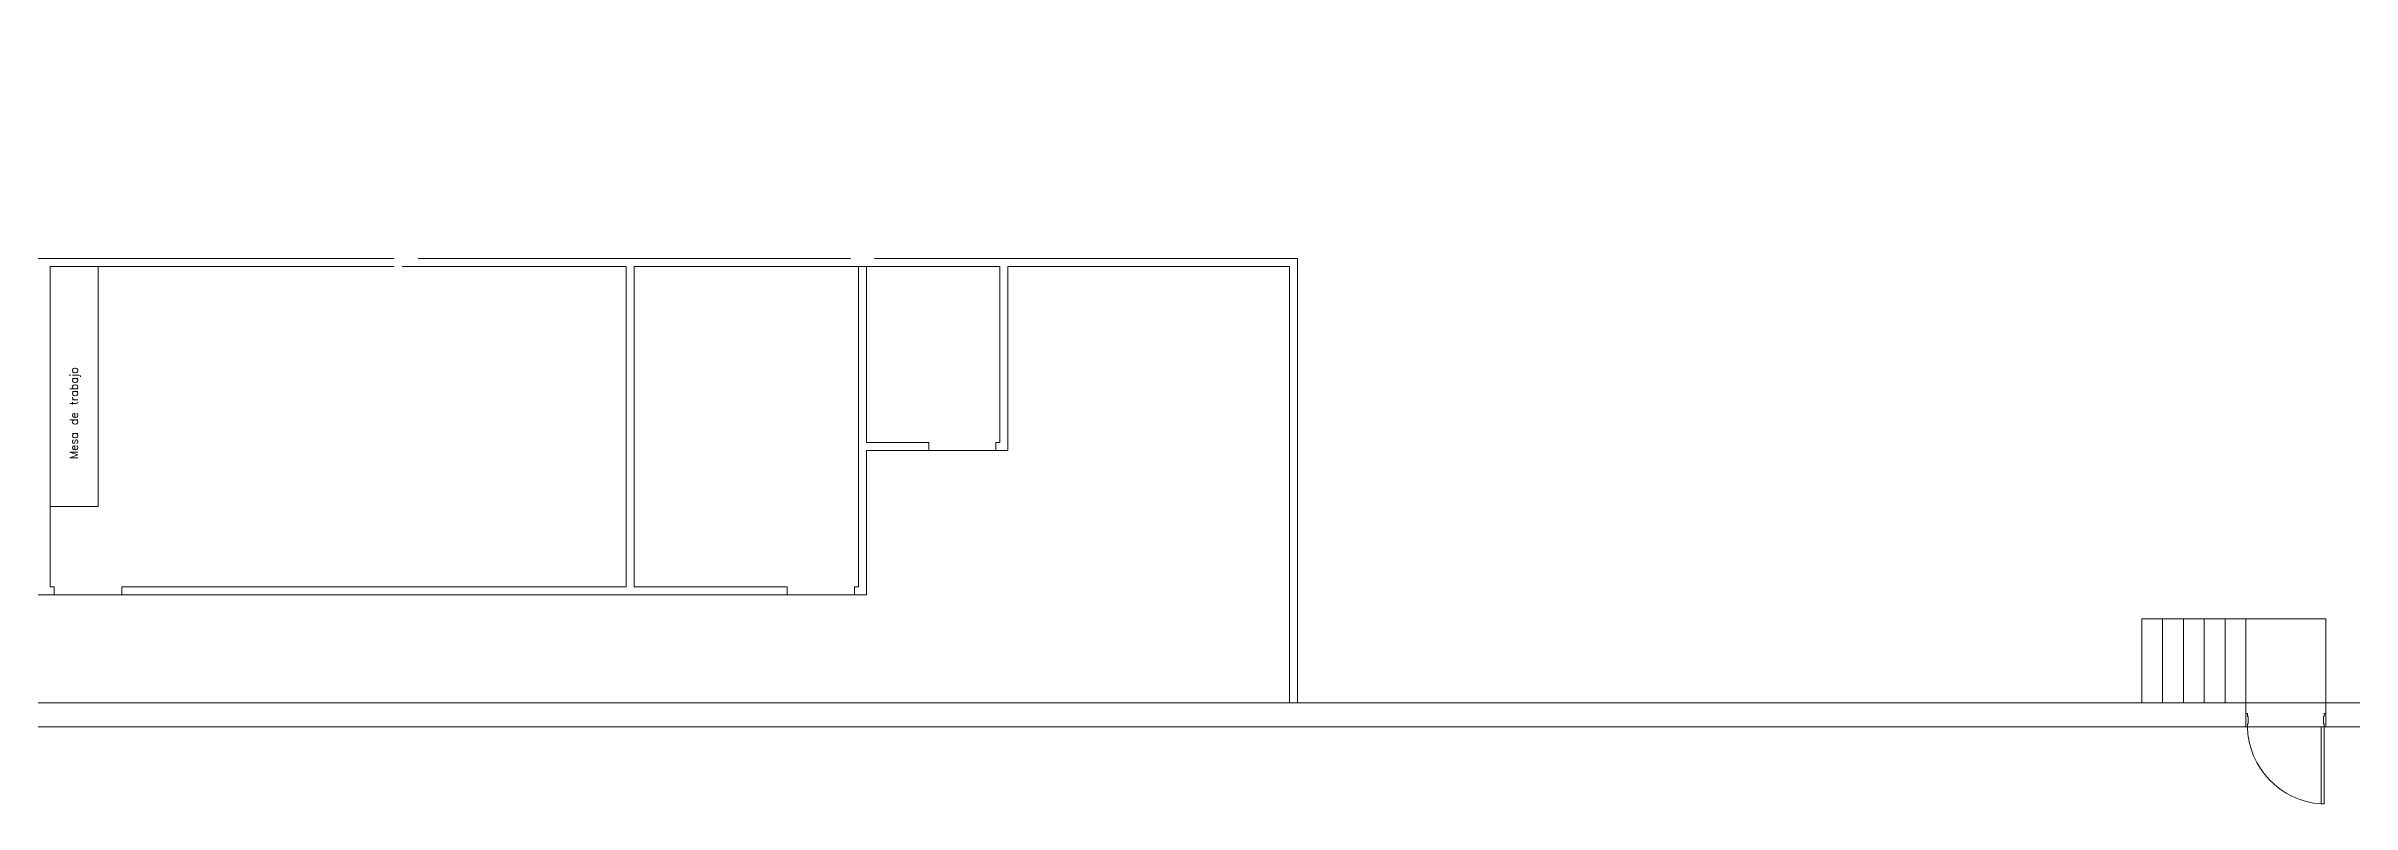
# Model space of a CAD drawing. Header units: millimetres. Extents: x 64 to 283, y 16 to 153.
# Drawn here: x 89.06 to 117.88, y 121.76 to 131.22 of the extents above; entities that cross this region are included whole.
import ezdxf

# ---------------------------------------------------------------- set-up
doc = ezdxf.new("R2010")
doc.units = ezdxf.units.MM
for name, color, linetype, lineweight in [('A-CARPINTERIAS', 252, 'Continuous', 0), ('ARQ', 1, 'Continuous', 0), ('DURLOCK', 30, 'Continuous', 0), ('IRI-OCASA-Layout R 9$0$OCA_CARPINTERIA', 251, 'Continuous', 0), ('IRI-OCASA-Layout R 9$0$OCA_Mobiliario', 8, 'Continuous', 0), ('REJAS', 3, 'Continuous', 0)]:
    doc.layers.add(name, color=color, linetype=linetype, lineweight=lineweight)
doc.styles.get("Standard").update_dxf_attribs({"font": 'txt.shx'})

# ---------------------------------------------------------------- blocks, each defined once
blk = doc.blocks.new('VANO_1_00')
at = {"layer": 'A-CARPINTERIAS', "color": 2, "elevation": 1.747012}
for points in [[(1047898.651086, 654655.944493), (1047858.651086, 654655.944493), (1047858.651086, 655616.467644), (1047898.651086, 655616.467644), (1047898.651086, 654655.944493)], [(1046918.649457, 654645.942824), (1046918.649457, 654655.942824), (1046938.649457, 654655.942824), (1046938.649457, 654615.942824), (1046948.649457, 654615.942824), (1046948.65, 654525.93421), (1046938.65, 654525.93421), (1046938.65, 654485.934209), (1046918.65, 654485.934209), (1046918.65, 654495.934209)], [(1047918.650543, 654645.944493), (1047918.650543, 654655.944493), (1047898.650543, 654655.944493), (1047898.650543, 654615.944493), (1047888.650543, 654615.944493), (1047888.65, 654525.935879), (1047898.65, 654525.935879), (1047898.65, 654485.935879), (1047918.65, 654485.935879), (1047918.65, 654495.935879)]]:
    blk.add_lwpolyline(points, dxfattribs=at)
at = {"layer": 'A-CARPINTERIAS'}
blk.add_arc((1047924.782823, 654632.269475, 1.747012), 986.417479, 93.844126, 178.624808, dxfattribs=at)

msp = doc.modelspace()

# ---------------------------------------------------------------- linework, layer by layer
at = {"layer": 'A-CARPINTERIAS', "lineweight": 5}
for p, q in [((100.093, 126.167), (100.933, 126.167)), ((89.163, 124.368), (90.002, 124.368)), ((98.323, 124.368), (99.163, 124.368))]:
    msp.add_line(p, q, dxfattribs=at)
at = {"layer": 'ARQ'}
for points in [[(115.513, 123.018), (115.253, 123.018), (115.253, 124.068), (115.513, 124.068)], [(115.773, 123.018), (115.513, 123.018), (115.513, 124.068), (115.773, 124.068)], [(116.033, 123.018), (115.773, 123.018), (115.773, 124.068), (116.033, 124.068)], [(116.293, 123.018), (116.033, 123.018), (116.033, 124.068), (116.293, 124.068)], [(116.553, 123.018), (116.293, 123.018), (116.293, 124.068), (116.553, 124.068)], [(117.553, 123.018), (116.553, 123.018), (116.553, 124.068), (117.553, 124.068)]]:
    msp.add_lwpolyline(points, close=True, dxfattribs=at)
at = {"layer": 'DURLOCK'}
for p, q in [((88.008, 128.568), (93.413, 128.568)), ((93.713, 128.568), (99.113, 128.568)), ((99.413, 128.568), (104.703, 128.568)), ((104.703, 123.018), (104.703, 128.568)), ((89.113, 128.468), (93.413, 128.468)), ((89.113, 128.468), (89.113, 124.468)), ((89.113, 128.468), (93.408, 128.468)), ((93.513, 128.468), (96.313, 128.468)), ((96.313, 124.468), (96.313, 128.468)), ((96.413, 128.468), (100.983, 128.468)), ((96.413, 124.468), (96.413, 128.468)), ((99.213, 124.468), (99.213, 128.468)), ((99.313, 126.268), (99.313, 128.468)), ((100.983, 128.468), (100.983, 126.268)), ((101.083, 128.468), (101.083, 126.168)), ((101.083, 128.468), (104.603, 128.468)), ((104.603, 123.018), (104.603, 128.468)), ((100.093, 126.268), (99.313, 126.268)), ((100.093, 126.268), (100.093, 126.168)), ((100.983, 126.268), (100.933, 126.268)), ((100.983, 126.268), (100.933, 126.268)), ((100.933, 126.268), (100.933, 126.168)), ((99.313, 124.368), (99.313, 126.168)), ((100.093, 126.167), (99.313, 126.168)), ((101.083, 126.168), (100.933, 126.168)), ((85.953, 124.368), (89.113, 124.368)), ((89.113, 124.468), (89.163, 124.468)), ((89.113, 124.368), (89.163, 124.368)), ((89.163, 124.468), (89.163, 124.368)), ((90.002, 124.368), (98.323, 124.368)), ((90.007, 124.468), (96.313, 124.468)), ((96.413, 124.468), (98.323, 124.468)), ((98.323, 124.468), (98.323, 124.368)), ((99.163, 124.368), (99.163, 124.468)), ((99.163, 124.468), (99.213, 124.468)), ((99.163, 124.468), (99.163, 124.368)), ((99.163, 124.368), (99.163, 124.468)), ((99.213, 124.368), (99.163, 124.368)), ((99.213, 124.368), (99.313, 124.368))]:
    msp.add_line(p, q, dxfattribs=at)
at = {"layer": 'DURLOCK', "lineweight": 5}
msp.add_line((90.007, 124.368), (90.007, 124.468), dxfattribs=at)
at = {"layer": 'IRI-OCASA-Layout R 9$0$OCA_CARPINTERIA'}
for p, q in [((90.002, 124.368), (90.007, 124.368)), ((99.168, 124.468), (99.163, 124.468)), ((99.163, 124.368), (99.168, 124.368))]:
    msp.add_line(p, q, dxfattribs=at)
at = {"layer": 'IRI-OCASA-Layout R 9$0$OCA_Mobiliario'}
for p, q in [((89.713, 128.468), (89.713, 125.468)), ((89.713, 125.468), (89.113, 125.468))]:
    msp.add_line(p, q, dxfattribs=at)
at = {"layer": 'REJAS'}
for points in [[(172.893, 122.718), (172.893, 123.018), (117.553, 123.018), (117.553, 122.718), (172.893, 122.718), (64.903, 122.718), (64.903, 131.218)], [(116.553, 122.718), (64.903, 122.718), (64.903, 131.218)], [(65.203, 131.218), (65.203, 123.018), (116.553, 123.018), (116.553, 122.718)]]:
    msp.add_lwpolyline(points, dxfattribs=at)

# ---------------------------------------------------------------- block references
at = {"layer": 'A-CARPINTERIAS', "color": 2, "xscale": -0.001, "yscale": 0.001, "zscale": 0.001, "rotation": 180}
msp.add_blockref('VANO_1_00', (-930.366, 777.373, -0.002), dxfattribs=at)

# ---------------------------------------------------------------- texts
at = {"layer": 'A-CARPINTERIAS', "lineweight": 5, "insert": (89.359, 126.062), "char_height": 0.1, "attachment_point": 1, "rotation": 90}
msp.add_mtext_dynamic_manual_height_columns('Mesa de trabajo', width=2.86085, gutter_width=3.467, heights=[0], dxfattribs=at)

doc.saveas('drawing.dxf')
